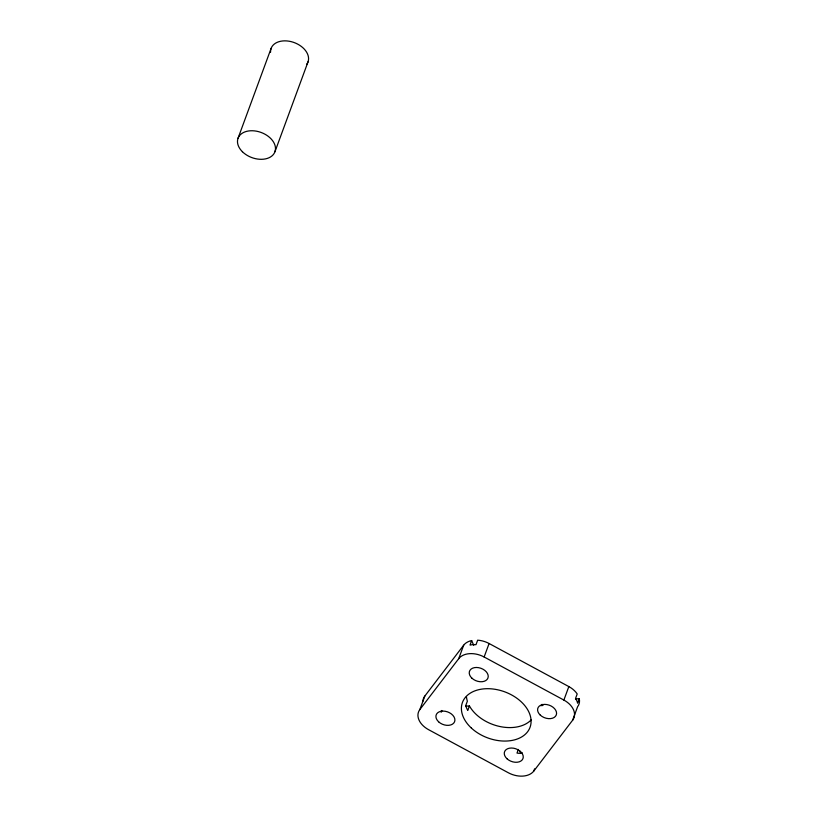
<?xml version="1.0" encoding="UTF-8"?>
<svg xmlns="http://www.w3.org/2000/svg" width="817" height="817" viewBox="0 0 817 817"><rect width="100%" height="100%" fill="white"/><g stroke="black" fill="none" stroke-linecap="round" stroke-linejoin="round"><path stroke-width="1.23" d="M238.013 138.328L271.091 48.438M274.951 151.737L308.029 61.837M575.464 698.943L579.263 698.698A19.649 13.399 20.2 0 1 577.599 706.725L572.635 720.206L533.767 771.095A19.649 13.399 20.2 0 1 508.348 772.77L428.608 729.693A19.649 13.399 20.2 0 1 419.856 709.554L424.82 696.074L463.688 645.185A19.649 13.399 20.2 0 1 471.664 640.569L473.707 645.256M419.856 709.554L458.725 658.665L463.688 645.185M441.905 710.484L441.282 712.169A9.824 6.699 20.2 0 1 440.598 711.331M471.664 640.569L470.02 645.062A19.649 13.399 20.2 0 1 476.005 644.674L477.659 640.181A19.649 13.399 20.2 0 1 489.097 643.51L568.836 686.586A19.649 13.399 20.2 0 1 577.2 693.95L575.546 698.443A19.649 13.399 20.2 0 1 577.609 703.192L579.263 698.698M458.725 658.665A19.649 13.399 20.2 0 1 484.134 656.991L489.097 643.51M531.428 719.634A36.019 24.561 20.2 0 1 499.493 726.436A36.019 24.561 20.2 0 1 469.428 705.929L467.773 710.433A36.019 24.561 20.2 0 1 465.71 705.684L467.365 701.19A36.019 24.561 20.2 0 1 466.436 696.656M518.335 749.424L516.998 753.07A9.824 6.699 20.2 0 0 522.339 752.906M533.767 771.095L534.594 768.848M572.635 720.206A19.649 13.399 20.2 0 0 563.873 700.067L568.836 686.586M465.843 706.164L469.428 705.929M540.558 705.633L542.948 705.479A9.824 6.699 20.2 0 1 542.059 704.336M484.134 656.991L563.873 700.067M519.663 750.915L520.684 753.254M422.91 701.262A19.649 13.399 20.2 0 1 424.82 696.074M270.57 52.257A19.649 13.399 20.2 0 1 293.405 42.29A19.649 13.399 20.2 0 1 306.651 64.369M506.979 758.748A9.824 6.699 20.2 0 0 522.921 758.697A9.824 6.699 20.2 0 0 511.381 748.015A9.824 6.699 20.2 0 0 506.979 758.748M438.637 721.83A9.824 6.699 20.2 0 0 454.569 721.779A9.824 6.699 20.2 0 0 443.039 711.086A9.824 6.699 20.2 0 0 438.637 721.83M471.95 678.212A9.824 6.699 20.2 0 0 487.892 678.161A9.824 6.699 20.2 0 0 476.352 667.469A9.824 6.699 20.2 0 0 471.95 678.212M540.303 715.13A9.824 6.699 20.2 0 0 556.234 715.079A9.824 6.699 20.2 0 0 544.694 704.387A9.824 6.699 20.2 0 0 540.303 715.13M471.389 728.07A36.019 24.561 20.2 0 0 529.824 727.886A36.019 24.561 20.2 0 0 487.524 688.69A36.019 24.561 20.2 0 0 471.389 728.07M242.404 151.727A19.649 13.399 20.2 0 0 274.583 152.616A19.649 13.399 20.2 0 0 252.473 130.751A19.649 13.399 20.2 0 0 242.404 151.727"/></g></svg>
